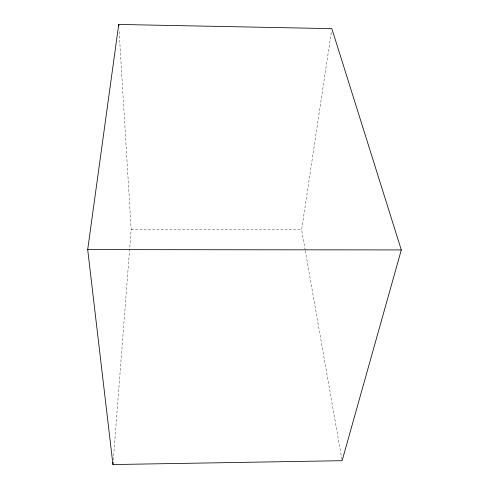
<?xml version="1.0" encoding="UTF-8"?>
<svg xmlns="http://www.w3.org/2000/svg" width="489" height="489" viewBox="0 0 489 489"><rect width="100%" height="100%" fill="white"/><g stroke="black" fill="none" stroke-linecap="round" stroke-linejoin="round"><path stroke-width="0.37" stroke-dasharray="2.44 1.83" d="M113.301 459.984L131.168 229.304L119.096 30.544M305.185 250.075L301.621 229.763L331.511 30.905M131.168 229.304L301.621 229.763M305.313 250.826L341.994 459.941"/><path stroke-width="0.73" d="M112.947 464.55L87.696 249.61L118.723 24.45L331.848 28.643L401.304 249.922L342.129 460.693L112.947 464.55L113.124 462.264M87.696 249.61L401.304 249.922M118.723 24.45L118.821 25.972"/></g></svg>
